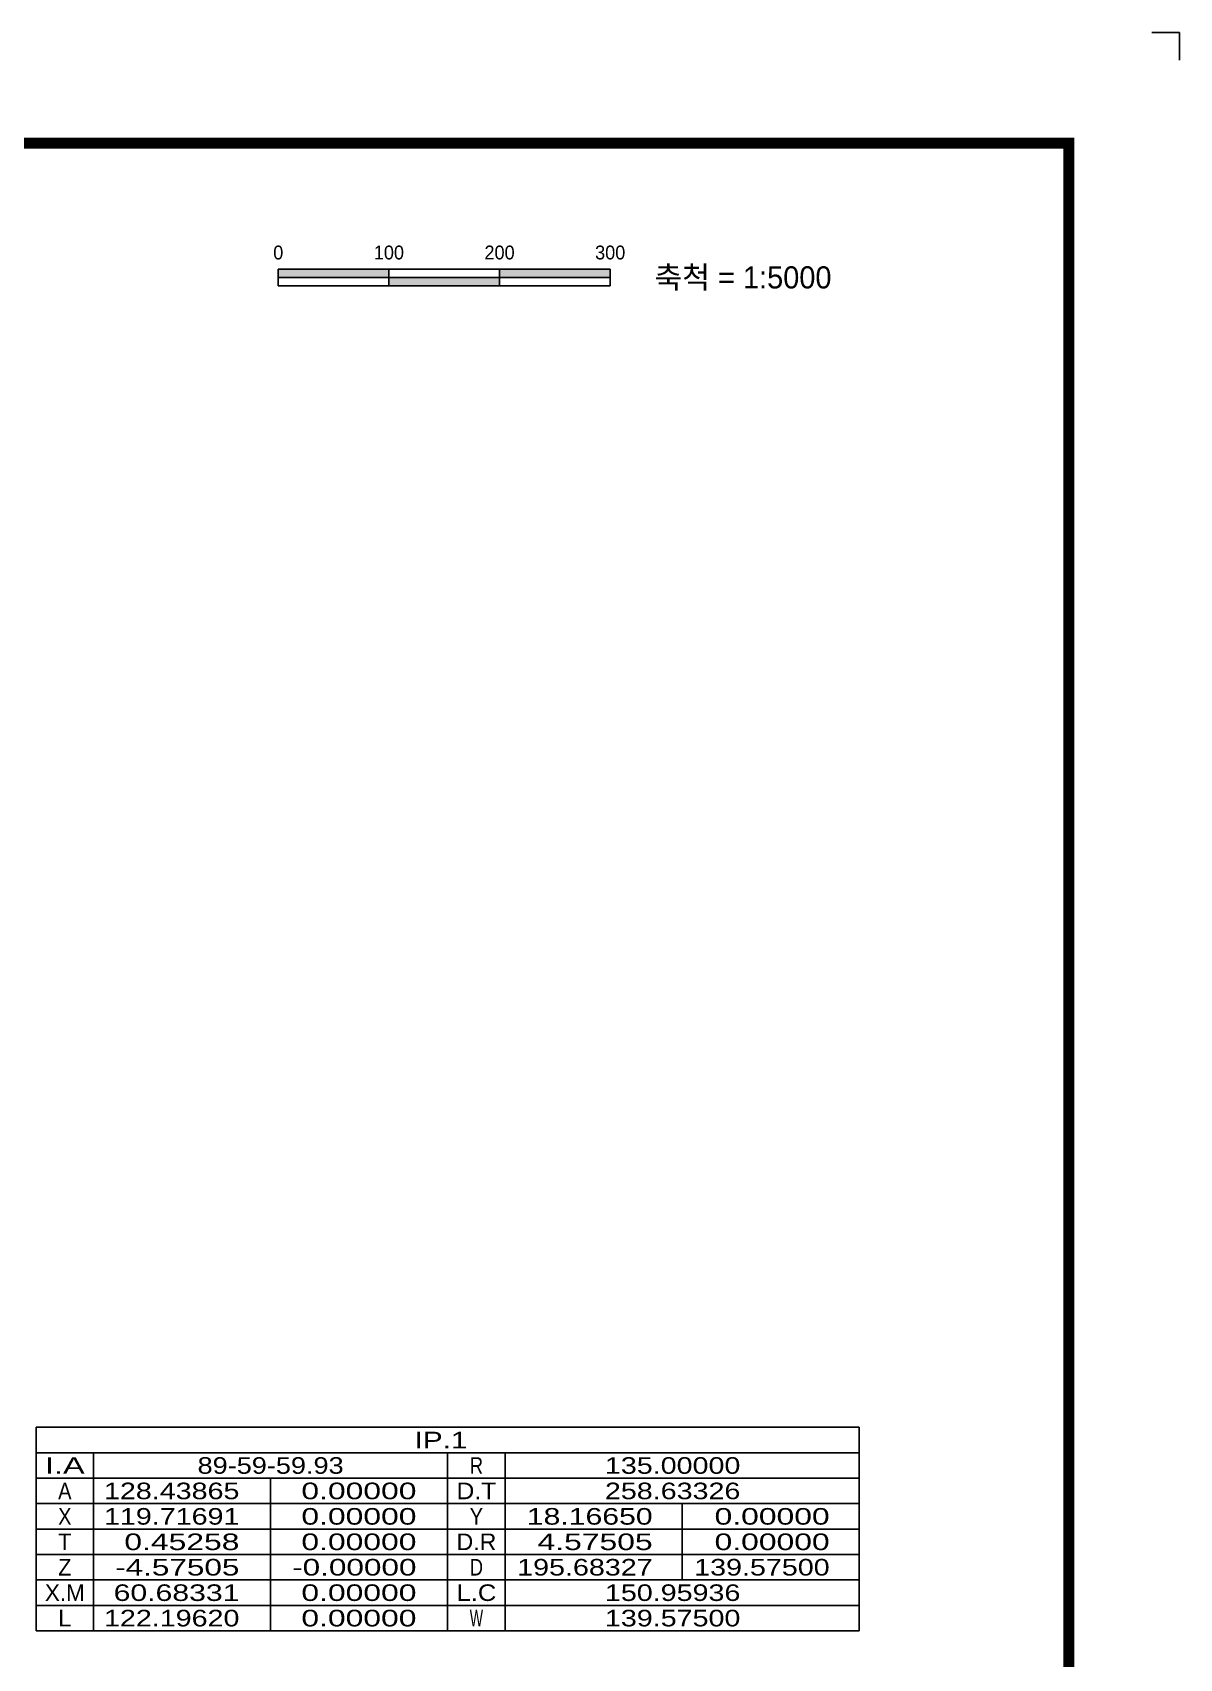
# Model space of a CAD drawing. Extents: x 231382 to 232223, y 224653 to 225247.
# Drawn here: x 232015.9 to 232223.2, y 224952.5 to 225246.6 of the extents above; entities that cross this region are included whole.
import ezdxf
from ezdxf.enums import TextEntityAlignment as Align

# ---------------------------------------------------------------- set-up
doc = ezdxf.new("R2010")
doc.units = 0
doc.header["$LTSCALE"] = 10
doc.header["$MEASUREMENT"] = 0
for name, color, linetype in [('CA-TABL-LIN1', 4, 'CONTINUOUS'), ('CA-TABL-LIN2', 1, 'CONTINUOUS'), ('CA-TABL-TEX1', 6, 'CONTINUOUS'), ('CA-TABL-TEX2', 3, 'CONTINUOUS'), ('CX-BORD', 3, 'CONTINUOUS'), ('CX-BORD-LIN1', 4, 'CONTINUOUS'), ('CX-BORD-LIN2', 3, 'CONTINUOUS'), ('CX-BORD-TEX2', 7, 'CONTINUOUS'), ('CX-BORD-TEX3', 6, 'CONTINUOUS'), ('CX-MISC', 2, 'CONTINUOUS'), ('CX-SCAL-LINE', 3, 'CONTINUOUS'), ('CX-SCAL-TEXT', 4, 'CONTINUOUS'), ('CX-SCALE', 7, 'CONTINUOUS')]:
    doc.layers.add(name, color=color, linetype=linetype)
doc.styles.add('SCALETEXT', font='Dotum.ttf')
doc.styles.get("Standard").update_dxf_attribs({"font": 'Dotum.ttf'})
doc.styles.add('TB_TEXT', font='Dotum.ttf')
doc.styles.add('TB_WBTXT', font='Dotum.ttf')
doc.styles.add('TB_WMTXT', font='Dotum.ttf')

# ---------------------------------------------------------------- blocks, each defined once
blk = doc.blocks.new('CXBLKA1-KHCA1')
at = {"layer": 'CX-BORD-LIN1', "const_width": 2}
blk.add_lwpolyline([(796, -2.273736754432321e-12), (0, 0), (0, 553.9999999999995), (795.9999999999995, 553.9999999999995)], close=True, dxfattribs=at)
at = {"layer": 'CX-MISC'}
blk.add_line((811.002000019992, 573.9999999999998), (816, 573.9999999999998), dxfattribs=at)
blk.add_lwpolyline([(811.002000019992, 573.9999999999998), (816, 573.9999999999998), (816, 569.0020000199918)], dxfattribs=at)
at = {"layer": 'CX-BORD-LIN1', "style": 'TB_TEXT'}
for tag, height, p in [('TR_RNUM4', 3, (285.105116618196, 26.63656332936284)), ('TR_RDAT4', 3.5, (317.5, 26.99999999999994)), ('TR_DGN4', 3.5, (459.1184542177598, 26.99999999999993)), ('TR_CHK4', 3.5, (499.1184542177598, 26.99999999999993)), ('TR_APP4', 3.5, (539.1184542177598, 27.00000000000016)), ('TR_RNUM3', 3, (285.105116618196, 20.63656332936395)), ('TR_RDAT3', 3.5, (317.5, 21.00000000000105)), ('TR_DGN3', 3.5, (459.1184542177598, 21.00000000000104)), ('TR_CHK3', 3.5, (499.1184542177598, 21.00000000000104)), ('TR_APP3', 3.5, (539.1184542177598, 21.00000000000126)), ('TR_RNUM2', 3, (285.105116618196, 14.63656332936395)), ('TR_RDAT2', 3.5, (317.5, 15.00000000000105)), ('TR_DGN2', 3.5, (459.1184542177598, 15.00000000000104)), ('TR_CHK2', 3.5, (499.1184542177598, 15.00000000000104)), ('TR_APP2', 3.5, (539.1184542177598, 15.00000000000126)), ('TR_RNUM1', 3, (285.105116618196, 8.636563329362843)), ('TR_RDAT1', 3.5, (317.5, 8.999999999999943)), ('TR_DGN1', 3.5, (459.1184542177598, 8.999999999999929)), ('TR_CHK1', 3.5, (499.1184542177598, 8.999999999999929)), ('TR_APP1', 3.5, (539.1184542177598, 9.000000000000156))]:
    blk.add_attdef(tag, text='', height=height, dxfattribs=at).set_placement(p, align=Align.MIDDLE_CENTER)
for tag, p in [('TR_RCON4', (342.3033138082337, 26.99999999999994)), ('TR_RCON3', (342.3033138082337, 21.00000000000105)), ('TR_RCON2', (342.3033138082337, 15.00000000000105)), ('TR_RCON1', (342.3033138082337, 8.999999999999943))]:
    blk.add_attdef(tag, text='', height=3.5, dxfattribs=at).set_placement(p, align=Align.MIDDLE_LEFT)
at = {"layer": 'CX-BORD-LIN2', "style": 'TB_TEXT'}
blk.add_attdef('TD_VERSION', text='', height=3, rotation=90, dxfattribs=at).set_placement((800.499999405456, 48.01489921212271), align=Align.MIDDLE_CENTER)
at = {"layer": 'CX-BORD-TEX2', "style": 'TB_WMTXT'}
for tag, height, p in [('TB_CNAME', 5, (15.34476638720071, 531.8324131479244)), ('TB_CSCOP', 4, (16.63456755316156, 523.8324131479244))]:
    blk.add_attdef(tag, text='', height=height, dxfattribs=at).set_placement(p, align=Align.BOTTOM_LEFT)
at = {"layer": 'CX-BORD-TEX2', "style": 'TB_WBTXT'}
for tag, height, p in [('TB_MTITIL', 10, (398, 533.326413560618)), ('TB_STITL', 7, (398, 518.326413560618))]:
    blk.add_attdef(tag, text='', height=height, dxfattribs=at).set_placement(p, align=Align.MIDDLE_CENTER)
at = {"layer": 'CX-BORD-TEX3', "style": 'TB_TEXT'}
for tag, height, p in [('TD_DCOMP', 4.5, (217.5, 24.99999999999931)), ('TD_CSECT', 4.5, (611, 24.99999999999896)), ('TD_DNAME_TOP', 4.5, (755, 24.99999999999912)), ('TD_DNAME_MAIN', 4.5, (755, 19.00715491911868)), ('TD_CCOMP', 4.5, (217.5, 14.99999999999931)), ('TD_HSCAL', 4.5, (626.6991483434026, 15.23515171695612)), ('TD_VSCAL', 4.5, (655.7793615572627, 15.23515171695612)), ('TD_DNAME_BOT', 3, (755, 13.65422715006187)), ('TD_CNAME', 4.5, (65, 5.752181573154171)), ('TD_FIELD', 4.5, (182.5, 5.52709622435755)), ('TD_CSTEP', 4.5, (253.2440000000001, 5.527096224357066)), ('TD_DWGCODE', 4.5, (641, 5.385823260720159)), ('TD_DWGNO', 4.5, (755, 5.385823260720144))]:
    blk.add_attdef(tag, text='', height=height, dxfattribs=at).set_placement(p, align=Align.MIDDLE_CENTER)
at = {"layer": 'CX-BORD-TEX3', "style": 'TB_TEXT', "width": 0.9}
blk.add_attdef('TD_CDIST', text='', height=4.5, dxfattribs=at).set_placement((656, 24.99999999999902), align=Align.MIDDLE_CENTER)
blk = doc.blocks.new('CXGSCHS-5000')
at = {"layer": 'CX-SCAL-LINE'}
h = blk.add_hatch(color=256, dxfattribs=at)
h.paths.add_polyline_path([(0, 1.5), (0, 0), (20, 0), (20, 1.5)])
h.paths.add_polyline_path([(20, 0), (20, -1.5), (40, -1.5), (40, 0)])
h.paths.add_polyline_path([(60, 0), (60, 1.5), (40, 1.5), (40, 0)])
for p, q in [((0, 1.5), (60, 1.5)), ((0, -1.5), (0, 1.5)), ((0, 0), (60, 0)), ((20, -1.5), (20, 1.5)), ((40, -1.5), (40, 1.5)), ((60, -1.5), (60, 1.5)), ((0, -1.5), (60, -1.5))]:
    blk.add_line(p, q, dxfattribs=at)
at = {"layer": 'CX-SCAL-LINE', "style": 'SCALETEXT'}
for s, p in [('0', (5.684341886080801e-14, 2.5)), ('100', (20.00000000000006, 2.5)), ('200', (40.00000000000006, 2.5)), ('300', (60.00000000000006, 2.5))]:
    blk.add_text(s, height=2.5, dxfattribs=at).set_placement(p, align=Align.BOTTOM_CENTER)
at = {"layer": 'CX-SCAL-TEXT', "style": 'SCALETEXT'}
blk.add_text('축척 = 1:5000', height=4, dxfattribs=at).set_placement((68, 0), align=Align.MIDDLE_LEFT)

msp = doc.modelspace()

# ---------------------------------------------------------------- linework, layer by layer
at = {"layer": 'CA-TABL-LIN1'}
for p, q in [((232016.5052163182, 224994.3459877042), (232165.3052163182, 224994.3459982028)), ((232016.5052189147, 224957.5459877042), (232016.5052163182, 224994.3459877042)), ((232165.3052163182, 224994.3459982028), (232165.3052189147, 224957.5459982028)), ((232016.5052166428, 224989.7459877042), (232165.3052166428, 224989.7459982028)), ((232026.9052166428, 224989.745988438), (232026.9052189147, 224957.545988438)), ((232090.9052166428, 224989.7459929535), (232090.9052189147, 224957.5459929535)), ((232101.3052166428, 224989.7459936873), (232101.3052189147, 224957.5459936873)), ((232016.5052189147, 224957.5459877042), (232165.3052189147, 224957.5459982028)), ((232165.3052189147, 224957.5459982028), (232016.5052189147, 224957.5459877042))]:
    msp.add_line(p, q, dxfattribs=at)
at = {"layer": 'CA-TABL-LIN2'}
for p, q in [((232016.5052169673, 224985.1459877042), (232165.3052169674, 224985.1459982028)), ((232058.9052169673, 224985.1459906957), (232058.9052189146, 224957.5459906957)), ((232016.5052172919, 224980.5459877042), (232165.3052172919, 224980.5459982028)), ((232133.3052172919, 224980.545995945), (232133.3052182656, 224966.745995945)), ((232016.5052176164, 224975.9459877042), (232165.3052176164, 224975.9459982028)), ((232016.505217941, 224971.3459877041), (232165.305217941, 224971.3459982028)), ((232016.5052182655, 224966.7459877042), (232165.3052182656, 224966.7459982028)), ((232016.5052185901, 224962.1459877042), (232165.3052185901, 224962.1459982028))]:
    msp.add_line(p, q, dxfattribs=at)

# ---------------------------------------------------------------- block references
at = {"layer": 'CX-BORD'}
msp.add_blockref('CXBLKA1-KHCA1', (231407.1899968918, 224672.5695312426), dxfattribs=at)
at = {"layer": 'CX-SCALE'}
msp.add_blockref('CXGSCHS-5000', (232060.2873291883, 225202.2902940787), dxfattribs=at)

# ---------------------------------------------------------------- texts
at = {"layer": 'CA-TABL-TEX1'}
for s, rotation, width, p, p2 in [('IP.1', 4.042536228271741e-06, 1.239306358382252, (232084.9052165863, 224990.5459925302), (232094.5052165863, 224990.5459932075)), ('I.A', 4.042594128514998e-06, 1.328925619831485, (232018.1052169109, 224985.945987817), (232025.3052169109, 224985.9459883251)), ('R', 4.043057330363009e-06, 0.8619883040914749, (232094.9052169109, 224985.9459932357), (232097.3052169109, 224985.9459934051)), ('A', 4.042362527590992e-06, 0.8632503660301153, (232020.5052172355, 224981.3459879864), (232022.9052172355, 224981.3459881557)), ('D.T', 4.042594128498658e-06, 1.026581543820578, (232092.5052172354, 224981.3459930664), (232099.7052172355, 224981.3459935744)), ('X', 4.042362527541973e-06, 0.9540453074526193, (232020.50521756, 224976.7459879864), (232022.90521756, 224976.7459881557)), ('Y', 4.043057330363009e-06, 0.9571428571405338, (232094.90521756, 224976.7459932357), (232097.30521756, 224976.7459934051)), ('T', 4.042362527640013e-06, 0.9876046901028795, (232020.5052178846, 224972.1459879864), (232022.9052178845, 224972.1459881557)), ('D.R', 4.042594128514998e-06, 0.9772375690584015, (232092.5052178846, 224972.1459930664), (232099.7052178846, 224972.1459935744)), ('Z', 4.042362527541973e-06, 0.9540453074526191, (232020.5052182091, 224967.5459879864), (232022.9052182091, 224967.5459881557)), ('D', 4.043057330363009e-06, 0.7946091644185563, (232094.9052182091, 224967.5459932357), (232097.3052182091, 224967.545993405)), ('X.M', 4.042362527574652e-06, 0.9665573770507412, (232018.1052185337, 224962.9459878171), (232025.3052185337, 224962.9459883251)), ('L.C', 4.042362527574652e-06, 1.055369928402659, (232092.5052185337, 224962.9459930664), (232099.7052185337, 224962.9459935743)), ('L', 4.042362527541973e-06, 1.064259927808156, (232020.5052188582, 224958.3459879864), (232022.9052188582, 224958.3459881557)), ('W', 4.042362527640013e-06, 0.645076586423872, (232094.9052188582, 224958.3459932357), (232097.3052188582, 224958.345993405))]:
    msp.add_text(s, height=3.000000000000014, rotation=rotation, dxfattribs=dict(at, width=width)).set_placement(p, p2, align=Align.FIT)
at = {"layer": 'CA-TABL-TEX2'}
for s, rotation, width, p, p2 in [('89-59-59.93', 4.042552019251632e-06, 1.018467336682068, (232045.7052169109, 224985.9459897644), (232072.1052169109, 224985.945991627)), ('89-59-59.93', 4.042552019251632e-06, 1.018467336682068, (232045.7052169109, 224985.9459897644), (232072.1052169109, 224985.945991627)), ('   135.00000', 4.042536228275827e-06, 1.143743937923881, (232115.0190813387, 224985.9459946548), (232143.8190813387, 224985.9459966868)), ('   128.43865', 4.042536228271741e-06, 1.143743937925036, (232024.4700064077, 224981.3459882661), (232053.2700064077, 224981.3459902981)), ('     0.00000', 4.042536228271741e-06, 1.24651162790773, (232056.4700064076, 224981.3459905239), (232085.2700064077, 224981.3459925559)), ('   258.63326', 4.042478328044825e-06, 1.143743937923881, (232115.0190816633, 224981.3459946548), (232143.8190816633, 224981.3459966868)), ('   119.71691', 4.042478328048911e-06, 1.143743937922725, (232024.4700067322, 224976.7459882661), (232053.2700067322, 224976.7459902981)), ('     0.00000', 4.042478328040741e-06, 1.24651162790773, (232056.4700067322, 224976.7459905239), (232085.2700067322, 224976.7459925559)), ('    18.16650', 4.042478328044825e-06, 1.192918563479535, (232099.1585130883, 224976.7459935358), (232127.9585130883, 224976.7459955678)), ('     0.00000', 4.042478328040741e-06, 1.24651162790773, (232131.1585130883, 224976.7459957935), (232159.9585130883, 224976.7459978255)), ('     0.45258', 4.042536228275827e-06, 1.246511627906471, (232024.4700070568, 224972.1459882661), (232053.2700070568, 224972.1459902981)), ('     0.00000', 4.042536228271741e-06, 1.24651162790773, (232056.4700070568, 224972.1459905239), (232085.2700070568, 224972.1459925559)), ('     4.57505', 4.042478328044825e-06, 1.246511627906471, (232099.1585134129, 224972.1459935358), (232127.9585134129, 224972.1459955678)), ('     0.00000', 4.042478328044825e-06, 1.246511627906471, (232131.1585134129, 224972.1459957936), (232159.9585134129, 224972.1459978255)), ('    -4.57505', 4.042536228275827e-06, 1.191512293701099, (232024.4700073813, 224967.5459882661), (232053.2700073813, 224967.5459902981)), ('    -0.00000', 4.042536228275827e-06, 1.191512293701099, (232056.4700073813, 224967.5459905239), (232085.2700073813, 224967.5459925559)), ('   195.68327', 4.042478328040741e-06, 1.143743937925036, (232099.1585137374, 224967.5459935358), (232127.9585137374, 224967.5459955678)), ('   139.57500', 4.042536228275827e-06, 1.143743937923881, (232131.1585137374, 224967.5459957935), (232159.9585137374, 224967.5459978255)), ('    60.68331', 4.042536228271741e-06, 1.192918563480741, (232024.4700077059, 224962.9459882661), (232053.2700077059, 224962.9459902981)), ('     0.00000', 4.042478328040741e-06, 1.24651162790773, (232056.4700077059, 224962.9459905239), (232085.2700077059, 224962.9459925558)), ('   150.95936', 4.042536228271741e-06, 1.143743937925036, (232115.0190829615, 224962.9459946548), (232143.8190829615, 224962.9459966868)), ('   122.19620', 4.042536228275827e-06, 1.143743937923881, (232024.4700080304, 224958.3459882661), (232053.2700080304, 224958.3459902981)), ('     0.00000', 4.042478328044825e-06, 1.246511627906471, (232056.4700080304, 224958.3459905239), (232085.2700080304, 224958.3459925559)), ('   139.57500', 4.042536228275827e-06, 1.143743937923881, (232115.0190832861, 224958.3459946548), (232143.8190832861, 224958.3459966868))]:
    msp.add_text(s, height=3.000000000000014, rotation=rotation, dxfattribs=dict(at, width=width)).set_placement(p, p2, align=Align.FIT)

doc.saveas('drawing.dxf')
